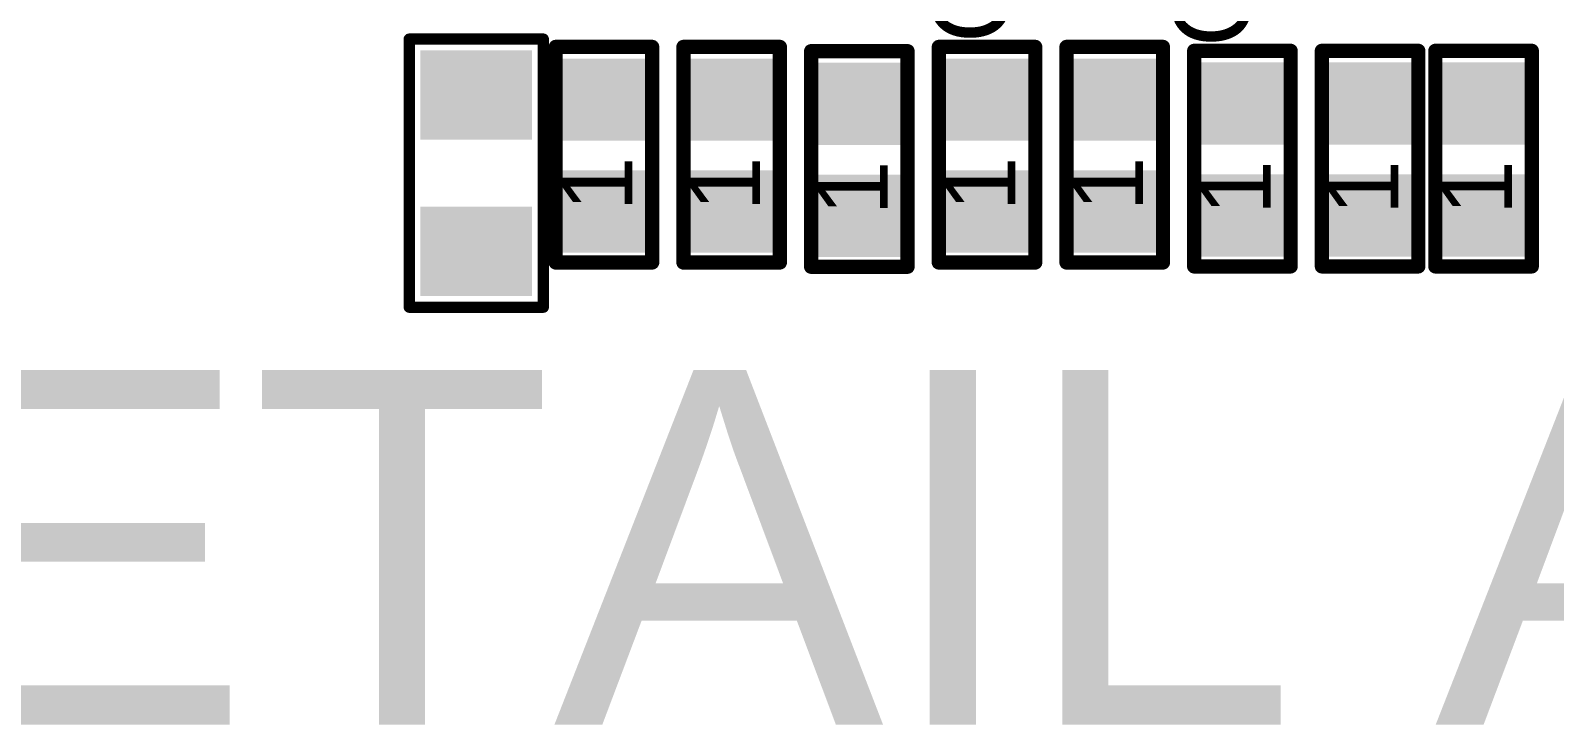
# Model space of a CAD drawing. Header units: inches. Extents: x -1.3 to 11.9, y -6.8 to 4.2.
# Drawn here: x 4.058 to 4.595, y -0.223 to 0.022 of the extents above; entities that cross this region are included whole.
import ezdxf

# ---------------------------------------------------------------- set-up
doc = ezdxf.new("R2010")
doc.units = ezdxf.units.IN
doc.header["$MEASUREMENT"] = 0
for name, color, linetype in [('ASSY_DWG_INFO', 56, 'Continuous'), ('FAB', 56, 'Continuous'), ('FAB_DWG_INFO', 1, 'Continuous'), ('TOP', 1, 'Continuous'), ('Top Overlay', 2, 'Continuous'), ('Top Paste', 8, 'Continuous'), ('Top Solder', 216, 'Continuous')]:
    doc.layers.add(name, color=color, linetype=linetype)
doc.styles.add('Arial', font='', dxfattribs={"height": 0.2})
doc.styles.get('Arial').set_extended_font_data('Arial')

# ---------------------------------------------------------------- blocks, each defined once
blk = doc.blocks.new('C0603_114')
at = {"layer": 'TOP'}
for points in [[(-0.04134, 0.01772), (-0.01378, 0.01772), (-0.01378, -0.01772), (-0.04134, -0.01772)], [(0.01378, 0.01772), (0.04134, 0.01772), (0.04134, -0.01772), (0.01378, -0.01772)]]:
    blk.add_hatch(color=1, dxfattribs=at).paths.add_polyline_path(points)
at = {"layer": 'Top Paste'}
for points in [[(-0.04134, 0.01772), (-0.01378, 0.01772), (-0.01378, -0.01772), (-0.04134, -0.01772)], [(0.01378, 0.01772), (0.04134, 0.01772), (0.04134, -0.01772), (0.01378, -0.01772)]]:
    blk.add_hatch(color=8, dxfattribs=at).paths.add_polyline_path(points)
at = {"layer": 'Top Solder'}
for points in [[(-0.04331, 0.01969), (-0.01181, 0.01969), (-0.01181, -0.01969), (-0.04331, -0.01969)], [(0.01181, 0.01969), (0.04331, 0.01969), (0.04331, -0.01969), (0.01181, -0.01969)]]:
    blk.add_hatch(color=216, dxfattribs=at).paths.add_polyline_path(points)
at = {"layer": 'Top Overlay'}
for points in [[(-0.04724, 0.02362, 0.004, 0.004, 0), (-0.04724, -0.02362, 0.004, 0.004, 0)], [(-0.04724, 0.02362, 0.004, 0.004, 0), (0.04724, 0.02362, 0.004, 0.004, 0)], [(0.04724, 0.02362, 0.004, 0.004, 0), (0.04724, -0.02362, 0.004, 0.004, 0)], [(-0.04724, -0.02362, 0.004, 0.004, 0), (0.04724, -0.02362, 0.004, 0.004, 0)]]:
    blk.add_lwpolyline(points, format="xyseb", dxfattribs=at)
for points in [[(-0.04824, 0.02362, 0.002, 0.002, 1), (-0.04624, 0.02362, 0.002, 0.002, 1)], [(-0.04824, 0.02362, 0.002, 0.002, 1), (-0.04624, 0.02362, 0.002, 0.002, 1)], [(0.04624, 0.02362, 0.002, 0.002, 1), (0.04824, 0.02362, 0.002, 0.002, 1)], [(0.04624, 0.02362, 0.002, 0.002, 1), (0.04824, 0.02362, 0.002, 0.002, 1)], [(-0.04824, -0.02362, 0.002, 0.002, 1), (-0.04624, -0.02362, 0.002, 0.002, 1)], [(-0.04824, -0.02362, 0.002, 0.002, 1), (-0.04624, -0.02362, 0.002, 0.002, 1)], [(0.04624, -0.02362, 0.002, 0.002, 1), (0.04824, -0.02362, 0.002, 0.002, 1)], [(0.04624, -0.02362, 0.002, 0.002, 1), (0.04824, -0.02362, 0.002, 0.002, 1)]]:
    blk.add_lwpolyline(points, format="xyseb", close=True, dxfattribs=at)
blk = doc.blocks.new('C0402_116')
at = {"layer": 'TOP'}
for points in [[(-0.031, -0.0125), (-0.031, 0.0125), (-0.006, 0.0125), (-0.006, -0.0125)], [(0.0084, -0.0125), (0.0084, 0.0125), (0.0334, 0.0125), (0.0334, -0.0125)]]:
    blk.add_hatch(color=1, dxfattribs=at).paths.add_polyline_path(points)
at = {"layer": 'Top Paste'}
for points in [[(-0.031, -0.0125), (-0.031, 0.0125), (-0.006, 0.0125), (-0.006, -0.0125)], [(0.0084, -0.0125), (0.0084, 0.0125), (0.0334, 0.0125), (0.0334, -0.0125)]]:
    blk.add_hatch(color=8, dxfattribs=at).paths.add_polyline_path(points)
at = {"layer": 'Top Solder'}
for points in [[(-0.033, -0.0145), (-0.033, 0.0145), (-0.004, 0.0145), (-0.004, -0.0145)], [(0.0064, -0.0145), (0.0064, 0.0145), (0.0354, 0.0145), (0.0354, -0.0145)]]:
    blk.add_hatch(color=216, dxfattribs=at).paths.add_polyline_path(points)
at = {"layer": 'ASSY_DWG_INFO'}
for points in [[(-0.0365, 0.017, 0.005, 0.005, 0), (-0.0365, -0.017, 0.005, 0.005, 0)], [(-0.0365, 0.017, 0.005, 0.005, 0), (0.0395, 0.017, 0.005, 0.005, 0)], [(0.0395, 0.017, 0.005, 0.005, 0), (0.0395, -0.017, 0.005, 0.005, 0)], [(-0.0365, -0.017, 0.005, 0.005, 0), (0.0395, -0.017, 0.005, 0.005, 0)]]:
    blk.add_lwpolyline(points, format="xyseb", dxfattribs=at)
for points in [[(-0.03775, 0.017, 0.0025, 0.0025, 1), (-0.03525, 0.017, 0.0025, 0.0025, 1)], [(-0.03775, 0.017, 0.0025, 0.0025, 1), (-0.03525, 0.017, 0.0025, 0.0025, 1)], [(0.03825, 0.017, 0.0025, 0.0025, 1), (0.04075, 0.017, 0.0025, 0.0025, 1)], [(0.03825, 0.017, 0.0025, 0.0025, 1), (0.04075, 0.017, 0.0025, 0.0025, 1)], [(-0.03775, -0.017, 0.0025, 0.0025, 1), (-0.03525, -0.017, 0.0025, 0.0025, 1)], [(-0.03775, -0.017, 0.0025, 0.0025, 1), (-0.03525, -0.017, 0.0025, 0.0025, 1)], [(0.03825, -0.017, 0.0025, 0.0025, 1), (0.04075, -0.017, 0.0025, 0.0025, 1)], [(0.03825, -0.017, 0.0025, 0.0025, 1), (0.04075, -0.017, 0.0025, 0.0025, 1)]]:
    blk.add_lwpolyline(points, format="xyseb", close=True, dxfattribs=at)
at = {"layer": 'Top Overlay'}
for points in [[(-0.0365, 0.017, 0.005, 0.005, 0), (0.0365, 0.017, 0.005, 0.005, 0)], [(-0.0365, 0.017, 0.005, 0.005, 0), (-0.0365, -0.017, 0.005, 0.005, 0)], [(0.0365, 0.017, 0.005, 0.005, 0), (0.0395, 0.017, 0.005, 0.005, 0)], [(0.0395, 0.017, 0.005, 0.005, 0), (0.0395, -0.017, 0.005, 0.005, 0)], [(-0.0365, -0.017, 0.005, 0.005, 0), (0.0395, -0.017, 0.005, 0.005, 0)]]:
    blk.add_lwpolyline(points, format="xyseb", dxfattribs=at)
for points in [[(-0.03775, 0.017, 0.0025, 0.0025, 1), (-0.03525, 0.017, 0.0025, 0.0025, 1)], [(-0.03775, 0.017, 0.0025, 0.0025, 1), (-0.03525, 0.017, 0.0025, 0.0025, 1)], [(0.03525, 0.017, 0.0025, 0.0025, 1), (0.03775, 0.017, 0.0025, 0.0025, 1)], [(0.03525, 0.017, 0.0025, 0.0025, 1), (0.03775, 0.017, 0.0025, 0.0025, 1)], [(0.03825, 0.017, 0.0025, 0.0025, 1), (0.04075, 0.017, 0.0025, 0.0025, 1)], [(0.03825, 0.017, 0.0025, 0.0025, 1), (0.04075, 0.017, 0.0025, 0.0025, 1)], [(-0.03775, -0.017, 0.0025, 0.0025, 1), (-0.03525, -0.017, 0.0025, 0.0025, 1)], [(-0.03775, -0.017, 0.0025, 0.0025, 1), (-0.03525, -0.017, 0.0025, 0.0025, 1)], [(0.03825, -0.017, 0.0025, 0.0025, 1), (0.04075, -0.017, 0.0025, 0.0025, 1)], [(0.03825, -0.017, 0.0025, 0.0025, 1), (0.04075, -0.017, 0.0025, 0.0025, 1)]]:
    blk.add_lwpolyline(points, format="xyseb", close=True, dxfattribs=at)
at = {"layer": 'FAB', "style": 'Arial'}
blk.add_text('1', height=0.025, dxfattribs=at).set_placement((-0.0185, -0.01))
blk = doc.blocks.new('C0402_118')
at = {"layer": 'TOP'}
for points in [[(-0.031, -0.0125), (-0.031, 0.0125), (-0.006, 0.0125), (-0.006, -0.0125)], [(0.0084, -0.0125), (0.0084, 0.0125), (0.0334, 0.0125), (0.0334, -0.0125)]]:
    blk.add_hatch(color=1, dxfattribs=at).paths.add_polyline_path(points)
at = {"layer": 'Top Paste'}
for points in [[(-0.031, -0.0125), (-0.031, 0.0125), (-0.006, 0.0125), (-0.006, -0.0125)], [(0.0084, -0.0125), (0.0084, 0.0125), (0.0334, 0.0125), (0.0334, -0.0125)]]:
    blk.add_hatch(color=8, dxfattribs=at).paths.add_polyline_path(points)
at = {"layer": 'Top Solder'}
for points in [[(-0.033, -0.0145), (-0.033, 0.0145), (-0.004, 0.0145), (-0.004, -0.0145)], [(0.0064, -0.0145), (0.0064, 0.0145), (0.0354, 0.0145), (0.0354, -0.0145)]]:
    blk.add_hatch(color=216, dxfattribs=at).paths.add_polyline_path(points)
at = {"layer": 'ASSY_DWG_INFO'}
for points in [[(-0.0365, 0.017, 0.005, 0.005, 0), (-0.0365, -0.017, 0.005, 0.005, 0)], [(-0.0365, 0.017, 0.005, 0.005, 0), (0.0395, 0.017, 0.005, 0.005, 0)], [(0.0395, 0.017, 0.005, 0.005, 0), (0.0395, -0.017, 0.005, 0.005, 0)], [(-0.0365, -0.017, 0.005, 0.005, 0), (0.0395, -0.017, 0.005, 0.005, 0)]]:
    blk.add_lwpolyline(points, format="xyseb", dxfattribs=at)
for points in [[(-0.03775, 0.017, 0.0025, 0.0025, 1), (-0.03525, 0.017, 0.0025, 0.0025, 1)], [(-0.03775, 0.017, 0.0025, 0.0025, 1), (-0.03525, 0.017, 0.0025, 0.0025, 1)], [(0.03825, 0.017, 0.0025, 0.0025, 1), (0.04075, 0.017, 0.0025, 0.0025, 1)], [(0.03825, 0.017, 0.0025, 0.0025, 1), (0.04075, 0.017, 0.0025, 0.0025, 1)], [(-0.03775, -0.017, 0.0025, 0.0025, 1), (-0.03525, -0.017, 0.0025, 0.0025, 1)], [(-0.03775, -0.017, 0.0025, 0.0025, 1), (-0.03525, -0.017, 0.0025, 0.0025, 1)], [(0.03825, -0.017, 0.0025, 0.0025, 1), (0.04075, -0.017, 0.0025, 0.0025, 1)], [(0.03825, -0.017, 0.0025, 0.0025, 1), (0.04075, -0.017, 0.0025, 0.0025, 1)]]:
    blk.add_lwpolyline(points, format="xyseb", close=True, dxfattribs=at)
at = {"layer": 'Top Overlay'}
for points in [[(-0.0365, 0.017, 0.005, 0.005, 0), (0.0365, 0.017, 0.005, 0.005, 0)], [(-0.0365, 0.017, 0.005, 0.005, 0), (-0.0365, -0.017, 0.005, 0.005, 0)], [(0.0365, 0.017, 0.005, 0.005, 0), (0.0395, 0.017, 0.005, 0.005, 0)], [(0.0395, 0.017, 0.005, 0.005, 0), (0.0395, -0.017, 0.005, 0.005, 0)], [(-0.0365, -0.017, 0.005, 0.005, 0), (0.0395, -0.017, 0.005, 0.005, 0)]]:
    blk.add_lwpolyline(points, format="xyseb", dxfattribs=at)
for points in [[(-0.03775, 0.017, 0.0025, 0.0025, 1), (-0.03525, 0.017, 0.0025, 0.0025, 1)], [(-0.03775, 0.017, 0.0025, 0.0025, 1), (-0.03525, 0.017, 0.0025, 0.0025, 1)], [(0.03525, 0.017, 0.0025, 0.0025, 1), (0.03775, 0.017, 0.0025, 0.0025, 1)], [(0.03525, 0.017, 0.0025, 0.0025, 1), (0.03775, 0.017, 0.0025, 0.0025, 1)], [(0.03825, 0.017, 0.0025, 0.0025, 1), (0.04075, 0.017, 0.0025, 0.0025, 1)], [(0.03825, 0.017, 0.0025, 0.0025, 1), (0.04075, 0.017, 0.0025, 0.0025, 1)], [(-0.03775, -0.017, 0.0025, 0.0025, 1), (-0.03525, -0.017, 0.0025, 0.0025, 1)], [(-0.03775, -0.017, 0.0025, 0.0025, 1), (-0.03525, -0.017, 0.0025, 0.0025, 1)], [(0.03825, -0.017, 0.0025, 0.0025, 1), (0.04075, -0.017, 0.0025, 0.0025, 1)], [(0.03825, -0.017, 0.0025, 0.0025, 1), (0.04075, -0.017, 0.0025, 0.0025, 1)]]:
    blk.add_lwpolyline(points, format="xyseb", close=True, dxfattribs=at)
at = {"layer": 'FAB', "style": 'Arial'}
blk.add_text('1', height=0.025, dxfattribs=at).set_placement((-0.0185, -0.01))
blk = doc.blocks.new('C0402_120')
at = {"layer": 'TOP'}
for points in [[(-0.031, -0.0125), (-0.031, 0.0125), (-0.006, 0.0125), (-0.006, -0.0125)], [(0.0084, -0.0125), (0.0084, 0.0125), (0.0334, 0.0125), (0.0334, -0.0125)]]:
    blk.add_hatch(color=1, dxfattribs=at).paths.add_polyline_path(points)
at = {"layer": 'Top Paste'}
for points in [[(-0.031, -0.0125), (-0.031, 0.0125), (-0.006, 0.0125), (-0.006, -0.0125)], [(0.0084, -0.0125), (0.0084, 0.0125), (0.0334, 0.0125), (0.0334, -0.0125)]]:
    blk.add_hatch(color=8, dxfattribs=at).paths.add_polyline_path(points)
at = {"layer": 'Top Solder'}
for points in [[(-0.033, -0.0145), (-0.033, 0.0145), (-0.004, 0.0145), (-0.004, -0.0145)], [(0.0064, -0.0145), (0.0064, 0.0145), (0.0354, 0.0145), (0.0354, -0.0145)]]:
    blk.add_hatch(color=216, dxfattribs=at).paths.add_polyline_path(points)
at = {"layer": 'ASSY_DWG_INFO'}
for points in [[(-0.0365, 0.017, 0.005, 0.005, 0), (-0.0365, -0.017, 0.005, 0.005, 0)], [(-0.0365, 0.017, 0.005, 0.005, 0), (0.0395, 0.017, 0.005, 0.005, 0)], [(0.0395, 0.017, 0.005, 0.005, 0), (0.0395, -0.017, 0.005, 0.005, 0)], [(-0.0365, -0.017, 0.005, 0.005, 0), (0.0395, -0.017, 0.005, 0.005, 0)]]:
    blk.add_lwpolyline(points, format="xyseb", dxfattribs=at)
for points in [[(-0.03775, 0.017, 0.0025, 0.0025, 1), (-0.03525, 0.017, 0.0025, 0.0025, 1)], [(-0.03775, 0.017, 0.0025, 0.0025, 1), (-0.03525, 0.017, 0.0025, 0.0025, 1)], [(0.03825, 0.017, 0.0025, 0.0025, 1), (0.04075, 0.017, 0.0025, 0.0025, 1)], [(0.03825, 0.017, 0.0025, 0.0025, 1), (0.04075, 0.017, 0.0025, 0.0025, 1)], [(-0.03775, -0.017, 0.0025, 0.0025, 1), (-0.03525, -0.017, 0.0025, 0.0025, 1)], [(-0.03775, -0.017, 0.0025, 0.0025, 1), (-0.03525, -0.017, 0.0025, 0.0025, 1)], [(0.03825, -0.017, 0.0025, 0.0025, 1), (0.04075, -0.017, 0.0025, 0.0025, 1)], [(0.03825, -0.017, 0.0025, 0.0025, 1), (0.04075, -0.017, 0.0025, 0.0025, 1)]]:
    blk.add_lwpolyline(points, format="xyseb", close=True, dxfattribs=at)
at = {"layer": 'Top Overlay'}
for points in [[(-0.0365, 0.017, 0.005, 0.005, 0), (0.0365, 0.017, 0.005, 0.005, 0)], [(-0.0365, 0.017, 0.005, 0.005, 0), (-0.0365, -0.017, 0.005, 0.005, 0)], [(0.0365, 0.017, 0.005, 0.005, 0), (0.0395, 0.017, 0.005, 0.005, 0)], [(0.0395, 0.017, 0.005, 0.005, 0), (0.0395, -0.017, 0.005, 0.005, 0)], [(-0.0365, -0.017, 0.005, 0.005, 0), (0.0395, -0.017, 0.005, 0.005, 0)]]:
    blk.add_lwpolyline(points, format="xyseb", dxfattribs=at)
for points in [[(-0.03775, 0.017, 0.0025, 0.0025, 1), (-0.03525, 0.017, 0.0025, 0.0025, 1)], [(-0.03775, 0.017, 0.0025, 0.0025, 1), (-0.03525, 0.017, 0.0025, 0.0025, 1)], [(0.03525, 0.017, 0.0025, 0.0025, 1), (0.03775, 0.017, 0.0025, 0.0025, 1)], [(0.03525, 0.017, 0.0025, 0.0025, 1), (0.03775, 0.017, 0.0025, 0.0025, 1)], [(0.03825, 0.017, 0.0025, 0.0025, 1), (0.04075, 0.017, 0.0025, 0.0025, 1)], [(0.03825, 0.017, 0.0025, 0.0025, 1), (0.04075, 0.017, 0.0025, 0.0025, 1)], [(-0.03775, -0.017, 0.0025, 0.0025, 1), (-0.03525, -0.017, 0.0025, 0.0025, 1)], [(-0.03775, -0.017, 0.0025, 0.0025, 1), (-0.03525, -0.017, 0.0025, 0.0025, 1)], [(0.03825, -0.017, 0.0025, 0.0025, 1), (0.04075, -0.017, 0.0025, 0.0025, 1)], [(0.03825, -0.017, 0.0025, 0.0025, 1), (0.04075, -0.017, 0.0025, 0.0025, 1)]]:
    blk.add_lwpolyline(points, format="xyseb", close=True, dxfattribs=at)
at = {"layer": 'FAB', "style": 'Arial'}
blk.add_text('1', height=0.025, dxfattribs=at).set_placement((-0.0185, -0.01))
blk = doc.blocks.new('C0402_122')
at = {"layer": 'TOP'}
for points in [[(-0.031, -0.0125), (-0.031, 0.0125), (-0.006, 0.0125), (-0.006, -0.0125)], [(0.0084, -0.0125), (0.0084, 0.0125), (0.0334, 0.0125), (0.0334, -0.0125)]]:
    blk.add_hatch(color=1, dxfattribs=at).paths.add_polyline_path(points)
at = {"layer": 'Top Paste'}
for points in [[(-0.031, -0.0125), (-0.031, 0.0125), (-0.006, 0.0125), (-0.006, -0.0125)], [(0.0084, -0.0125), (0.0084, 0.0125), (0.0334, 0.0125), (0.0334, -0.0125)]]:
    blk.add_hatch(color=8, dxfattribs=at).paths.add_polyline_path(points)
at = {"layer": 'Top Solder'}
for points in [[(-0.033, -0.0145), (-0.033, 0.0145), (-0.004, 0.0145), (-0.004, -0.0145)], [(0.0064, -0.0145), (0.0064, 0.0145), (0.0354, 0.0145), (0.0354, -0.0145)]]:
    blk.add_hatch(color=216, dxfattribs=at).paths.add_polyline_path(points)
at = {"layer": 'ASSY_DWG_INFO'}
for points in [[(-0.0365, 0.017, 0.005, 0.005, 0), (-0.0365, -0.017, 0.005, 0.005, 0)], [(-0.0365, 0.017, 0.005, 0.005, 0), (0.0395, 0.017, 0.005, 0.005, 0)], [(0.0395, 0.017, 0.005, 0.005, 0), (0.0395, -0.017, 0.005, 0.005, 0)], [(-0.0365, -0.017, 0.005, 0.005, 0), (0.0395, -0.017, 0.005, 0.005, 0)]]:
    blk.add_lwpolyline(points, format="xyseb", dxfattribs=at)
for points in [[(-0.03775, 0.017, 0.0025, 0.0025, 1), (-0.03525, 0.017, 0.0025, 0.0025, 1)], [(-0.03775, 0.017, 0.0025, 0.0025, 1), (-0.03525, 0.017, 0.0025, 0.0025, 1)], [(0.03825, 0.017, 0.0025, 0.0025, 1), (0.04075, 0.017, 0.0025, 0.0025, 1)], [(0.03825, 0.017, 0.0025, 0.0025, 1), (0.04075, 0.017, 0.0025, 0.0025, 1)], [(-0.03775, -0.017, 0.0025, 0.0025, 1), (-0.03525, -0.017, 0.0025, 0.0025, 1)], [(-0.03775, -0.017, 0.0025, 0.0025, 1), (-0.03525, -0.017, 0.0025, 0.0025, 1)], [(0.03825, -0.017, 0.0025, 0.0025, 1), (0.04075, -0.017, 0.0025, 0.0025, 1)], [(0.03825, -0.017, 0.0025, 0.0025, 1), (0.04075, -0.017, 0.0025, 0.0025, 1)]]:
    blk.add_lwpolyline(points, format="xyseb", close=True, dxfattribs=at)
at = {"layer": 'Top Overlay'}
for points in [[(-0.0365, 0.017, 0.005, 0.005, 0), (0.0365, 0.017, 0.005, 0.005, 0)], [(-0.0365, 0.017, 0.005, 0.005, 0), (-0.0365, -0.017, 0.005, 0.005, 0)], [(0.0365, 0.017, 0.005, 0.005, 0), (0.0395, 0.017, 0.005, 0.005, 0)], [(0.0395, 0.017, 0.005, 0.005, 0), (0.0395, -0.017, 0.005, 0.005, 0)], [(-0.0365, -0.017, 0.005, 0.005, 0), (0.0395, -0.017, 0.005, 0.005, 0)]]:
    blk.add_lwpolyline(points, format="xyseb", dxfattribs=at)
for points in [[(-0.03775, 0.017, 0.0025, 0.0025, 1), (-0.03525, 0.017, 0.0025, 0.0025, 1)], [(-0.03775, 0.017, 0.0025, 0.0025, 1), (-0.03525, 0.017, 0.0025, 0.0025, 1)], [(0.03525, 0.017, 0.0025, 0.0025, 1), (0.03775, 0.017, 0.0025, 0.0025, 1)], [(0.03525, 0.017, 0.0025, 0.0025, 1), (0.03775, 0.017, 0.0025, 0.0025, 1)], [(0.03825, 0.017, 0.0025, 0.0025, 1), (0.04075, 0.017, 0.0025, 0.0025, 1)], [(0.03825, 0.017, 0.0025, 0.0025, 1), (0.04075, 0.017, 0.0025, 0.0025, 1)], [(-0.03775, -0.017, 0.0025, 0.0025, 1), (-0.03525, -0.017, 0.0025, 0.0025, 1)], [(-0.03775, -0.017, 0.0025, 0.0025, 1), (-0.03525, -0.017, 0.0025, 0.0025, 1)], [(0.03825, -0.017, 0.0025, 0.0025, 1), (0.04075, -0.017, 0.0025, 0.0025, 1)], [(0.03825, -0.017, 0.0025, 0.0025, 1), (0.04075, -0.017, 0.0025, 0.0025, 1)]]:
    blk.add_lwpolyline(points, format="xyseb", close=True, dxfattribs=at)
at = {"layer": 'FAB', "style": 'Arial'}
blk.add_text('1', height=0.025, dxfattribs=at).set_placement((-0.0185, -0.01))
blk = doc.blocks.new('C0402_136')
at = {"layer": 'TOP'}
for points in [[(-0.031, -0.0125), (-0.031, 0.0125), (-0.006, 0.0125), (-0.006, -0.0125)], [(0.0084, -0.0125), (0.0084, 0.0125), (0.0334, 0.0125), (0.0334, -0.0125)]]:
    blk.add_hatch(color=1, dxfattribs=at).paths.add_polyline_path(points)
at = {"layer": 'Top Paste'}
for points in [[(-0.031, -0.0125), (-0.031, 0.0125), (-0.006, 0.0125), (-0.006, -0.0125)], [(0.0084, -0.0125), (0.0084, 0.0125), (0.0334, 0.0125), (0.0334, -0.0125)]]:
    blk.add_hatch(color=8, dxfattribs=at).paths.add_polyline_path(points)
at = {"layer": 'Top Solder'}
for points in [[(-0.033, -0.0145), (-0.033, 0.0145), (-0.004, 0.0145), (-0.004, -0.0145)], [(0.0064, -0.0145), (0.0064, 0.0145), (0.0354, 0.0145), (0.0354, -0.0145)]]:
    blk.add_hatch(color=216, dxfattribs=at).paths.add_polyline_path(points)
at = {"layer": 'ASSY_DWG_INFO'}
for points in [[(-0.0365, 0.017, 0.005, 0.005, 0), (-0.0365, -0.017, 0.005, 0.005, 0)], [(-0.0365, 0.017, 0.005, 0.005, 0), (0.0395, 0.017, 0.005, 0.005, 0)], [(0.0395, 0.017, 0.005, 0.005, 0), (0.0395, -0.017, 0.005, 0.005, 0)], [(-0.0365, -0.017, 0.005, 0.005, 0), (0.0395, -0.017, 0.005, 0.005, 0)]]:
    blk.add_lwpolyline(points, format="xyseb", dxfattribs=at)
for points in [[(-0.03775, 0.017, 0.0025, 0.0025, 1), (-0.03525, 0.017, 0.0025, 0.0025, 1)], [(-0.03775, 0.017, 0.0025, 0.0025, 1), (-0.03525, 0.017, 0.0025, 0.0025, 1)], [(0.03825, 0.017, 0.0025, 0.0025, 1), (0.04075, 0.017, 0.0025, 0.0025, 1)], [(0.03825, 0.017, 0.0025, 0.0025, 1), (0.04075, 0.017, 0.0025, 0.0025, 1)], [(-0.03775, -0.017, 0.0025, 0.0025, 1), (-0.03525, -0.017, 0.0025, 0.0025, 1)], [(-0.03775, -0.017, 0.0025, 0.0025, 1), (-0.03525, -0.017, 0.0025, 0.0025, 1)], [(0.03825, -0.017, 0.0025, 0.0025, 1), (0.04075, -0.017, 0.0025, 0.0025, 1)], [(0.03825, -0.017, 0.0025, 0.0025, 1), (0.04075, -0.017, 0.0025, 0.0025, 1)]]:
    blk.add_lwpolyline(points, format="xyseb", close=True, dxfattribs=at)
at = {"layer": 'Top Overlay'}
for points in [[(-0.0365, 0.017, 0.005, 0.005, 0), (0.0365, 0.017, 0.005, 0.005, 0)], [(-0.0365, 0.017, 0.005, 0.005, 0), (-0.0365, -0.017, 0.005, 0.005, 0)], [(0.0365, 0.017, 0.005, 0.005, 0), (0.0395, 0.017, 0.005, 0.005, 0)], [(0.0395, 0.017, 0.005, 0.005, 0), (0.0395, -0.017, 0.005, 0.005, 0)], [(-0.0365, -0.017, 0.005, 0.005, 0), (0.0395, -0.017, 0.005, 0.005, 0)]]:
    blk.add_lwpolyline(points, format="xyseb", dxfattribs=at)
for points in [[(-0.03775, 0.017, 0.0025, 0.0025, 1), (-0.03525, 0.017, 0.0025, 0.0025, 1)], [(-0.03775, 0.017, 0.0025, 0.0025, 1), (-0.03525, 0.017, 0.0025, 0.0025, 1)], [(0.03525, 0.017, 0.0025, 0.0025, 1), (0.03775, 0.017, 0.0025, 0.0025, 1)], [(0.03525, 0.017, 0.0025, 0.0025, 1), (0.03775, 0.017, 0.0025, 0.0025, 1)], [(0.03825, 0.017, 0.0025, 0.0025, 1), (0.04075, 0.017, 0.0025, 0.0025, 1)], [(0.03825, 0.017, 0.0025, 0.0025, 1), (0.04075, 0.017, 0.0025, 0.0025, 1)], [(-0.03775, -0.017, 0.0025, 0.0025, 1), (-0.03525, -0.017, 0.0025, 0.0025, 1)], [(-0.03775, -0.017, 0.0025, 0.0025, 1), (-0.03525, -0.017, 0.0025, 0.0025, 1)], [(0.03825, -0.017, 0.0025, 0.0025, 1), (0.04075, -0.017, 0.0025, 0.0025, 1)], [(0.03825, -0.017, 0.0025, 0.0025, 1), (0.04075, -0.017, 0.0025, 0.0025, 1)]]:
    blk.add_lwpolyline(points, format="xyseb", close=True, dxfattribs=at)
at = {"layer": 'FAB', "style": 'Arial'}
blk.add_text('1', height=0.025, dxfattribs=at).set_placement((-0.0185, -0.01))
blk = doc.blocks.new('C0402_138')
at = {"layer": 'TOP'}
for points in [[(-0.031, -0.0125), (-0.031, 0.0125), (-0.006, 0.0125), (-0.006, -0.0125)], [(0.0084, -0.0125), (0.0084, 0.0125), (0.0334, 0.0125), (0.0334, -0.0125)]]:
    blk.add_hatch(color=1, dxfattribs=at).paths.add_polyline_path(points)
at = {"layer": 'Top Paste'}
for points in [[(-0.031, -0.0125), (-0.031, 0.0125), (-0.006, 0.0125), (-0.006, -0.0125)], [(0.0084, -0.0125), (0.0084, 0.0125), (0.0334, 0.0125), (0.0334, -0.0125)]]:
    blk.add_hatch(color=8, dxfattribs=at).paths.add_polyline_path(points)
at = {"layer": 'Top Solder'}
for points in [[(-0.033, -0.0145), (-0.033, 0.0145), (-0.004, 0.0145), (-0.004, -0.0145)], [(0.0064, -0.0145), (0.0064, 0.0145), (0.0354, 0.0145), (0.0354, -0.0145)]]:
    blk.add_hatch(color=216, dxfattribs=at).paths.add_polyline_path(points)
at = {"layer": 'ASSY_DWG_INFO'}
for points in [[(-0.0365, 0.017, 0.005, 0.005, 0), (-0.0365, -0.017, 0.005, 0.005, 0)], [(-0.0365, 0.017, 0.005, 0.005, 0), (0.0395, 0.017, 0.005, 0.005, 0)], [(0.0395, 0.017, 0.005, 0.005, 0), (0.0395, -0.017, 0.005, 0.005, 0)], [(-0.0365, -0.017, 0.005, 0.005, 0), (0.0395, -0.017, 0.005, 0.005, 0)]]:
    blk.add_lwpolyline(points, format="xyseb", dxfattribs=at)
for points in [[(-0.03775, 0.017, 0.0025, 0.0025, 1), (-0.03525, 0.017, 0.0025, 0.0025, 1)], [(-0.03775, 0.017, 0.0025, 0.0025, 1), (-0.03525, 0.017, 0.0025, 0.0025, 1)], [(0.03825, 0.017, 0.0025, 0.0025, 1), (0.04075, 0.017, 0.0025, 0.0025, 1)], [(0.03825, 0.017, 0.0025, 0.0025, 1), (0.04075, 0.017, 0.0025, 0.0025, 1)], [(-0.03775, -0.017, 0.0025, 0.0025, 1), (-0.03525, -0.017, 0.0025, 0.0025, 1)], [(-0.03775, -0.017, 0.0025, 0.0025, 1), (-0.03525, -0.017, 0.0025, 0.0025, 1)], [(0.03825, -0.017, 0.0025, 0.0025, 1), (0.04075, -0.017, 0.0025, 0.0025, 1)], [(0.03825, -0.017, 0.0025, 0.0025, 1), (0.04075, -0.017, 0.0025, 0.0025, 1)]]:
    blk.add_lwpolyline(points, format="xyseb", close=True, dxfattribs=at)
at = {"layer": 'Top Overlay'}
for points in [[(-0.0365, 0.017, 0.005, 0.005, 0), (0.0365, 0.017, 0.005, 0.005, 0)], [(-0.0365, 0.017, 0.005, 0.005, 0), (-0.0365, -0.017, 0.005, 0.005, 0)], [(0.0365, 0.017, 0.005, 0.005, 0), (0.0395, 0.017, 0.005, 0.005, 0)], [(0.0395, 0.017, 0.005, 0.005, 0), (0.0395, -0.017, 0.005, 0.005, 0)], [(-0.0365, -0.017, 0.005, 0.005, 0), (0.0395, -0.017, 0.005, 0.005, 0)]]:
    blk.add_lwpolyline(points, format="xyseb", dxfattribs=at)
for points in [[(-0.03775, 0.017, 0.0025, 0.0025, 1), (-0.03525, 0.017, 0.0025, 0.0025, 1)], [(-0.03775, 0.017, 0.0025, 0.0025, 1), (-0.03525, 0.017, 0.0025, 0.0025, 1)], [(0.03525, 0.017, 0.0025, 0.0025, 1), (0.03775, 0.017, 0.0025, 0.0025, 1)], [(0.03525, 0.017, 0.0025, 0.0025, 1), (0.03775, 0.017, 0.0025, 0.0025, 1)], [(0.03825, 0.017, 0.0025, 0.0025, 1), (0.04075, 0.017, 0.0025, 0.0025, 1)], [(0.03825, 0.017, 0.0025, 0.0025, 1), (0.04075, 0.017, 0.0025, 0.0025, 1)], [(-0.03775, -0.017, 0.0025, 0.0025, 1), (-0.03525, -0.017, 0.0025, 0.0025, 1)], [(-0.03775, -0.017, 0.0025, 0.0025, 1), (-0.03525, -0.017, 0.0025, 0.0025, 1)], [(0.03825, -0.017, 0.0025, 0.0025, 1), (0.04075, -0.017, 0.0025, 0.0025, 1)], [(0.03825, -0.017, 0.0025, 0.0025, 1), (0.04075, -0.017, 0.0025, 0.0025, 1)]]:
    blk.add_lwpolyline(points, format="xyseb", close=True, dxfattribs=at)
at = {"layer": 'FAB', "style": 'Arial'}
blk.add_text('1', height=0.025, dxfattribs=at).set_placement((-0.0185, -0.01))
blk = doc.blocks.new('C0402_140')
at = {"layer": 'TOP'}
for points in [[(-0.031, -0.0125), (-0.031, 0.0125), (-0.006, 0.0125), (-0.006, -0.0125)], [(0.0084, -0.0125), (0.0084, 0.0125), (0.0334, 0.0125), (0.0334, -0.0125)]]:
    blk.add_hatch(color=1, dxfattribs=at).paths.add_polyline_path(points)
at = {"layer": 'Top Paste'}
for points in [[(-0.031, -0.0125), (-0.031, 0.0125), (-0.006, 0.0125), (-0.006, -0.0125)], [(0.0084, -0.0125), (0.0084, 0.0125), (0.0334, 0.0125), (0.0334, -0.0125)]]:
    blk.add_hatch(color=8, dxfattribs=at).paths.add_polyline_path(points)
at = {"layer": 'Top Solder'}
for points in [[(-0.033, -0.0145), (-0.033, 0.0145), (-0.004, 0.0145), (-0.004, -0.0145)], [(0.0064, -0.0145), (0.0064, 0.0145), (0.0354, 0.0145), (0.0354, -0.0145)]]:
    blk.add_hatch(color=216, dxfattribs=at).paths.add_polyline_path(points)
at = {"layer": 'ASSY_DWG_INFO'}
for points in [[(-0.0365, 0.017, 0.005, 0.005, 0), (-0.0365, -0.017, 0.005, 0.005, 0)], [(-0.0365, 0.017, 0.005, 0.005, 0), (0.0395, 0.017, 0.005, 0.005, 0)], [(0.0395, 0.017, 0.005, 0.005, 0), (0.0395, -0.017, 0.005, 0.005, 0)], [(-0.0365, -0.017, 0.005, 0.005, 0), (0.0395, -0.017, 0.005, 0.005, 0)]]:
    blk.add_lwpolyline(points, format="xyseb", dxfattribs=at)
for points in [[(-0.03775, 0.017, 0.0025, 0.0025, 1), (-0.03525, 0.017, 0.0025, 0.0025, 1)], [(-0.03775, 0.017, 0.0025, 0.0025, 1), (-0.03525, 0.017, 0.0025, 0.0025, 1)], [(0.03825, 0.017, 0.0025, 0.0025, 1), (0.04075, 0.017, 0.0025, 0.0025, 1)], [(0.03825, 0.017, 0.0025, 0.0025, 1), (0.04075, 0.017, 0.0025, 0.0025, 1)], [(-0.03775, -0.017, 0.0025, 0.0025, 1), (-0.03525, -0.017, 0.0025, 0.0025, 1)], [(-0.03775, -0.017, 0.0025, 0.0025, 1), (-0.03525, -0.017, 0.0025, 0.0025, 1)], [(0.03825, -0.017, 0.0025, 0.0025, 1), (0.04075, -0.017, 0.0025, 0.0025, 1)], [(0.03825, -0.017, 0.0025, 0.0025, 1), (0.04075, -0.017, 0.0025, 0.0025, 1)]]:
    blk.add_lwpolyline(points, format="xyseb", close=True, dxfattribs=at)
at = {"layer": 'Top Overlay'}
for points in [[(-0.0365, 0.017, 0.005, 0.005, 0), (0.0365, 0.017, 0.005, 0.005, 0)], [(-0.0365, 0.017, 0.005, 0.005, 0), (-0.0365, -0.017, 0.005, 0.005, 0)], [(0.0365, 0.017, 0.005, 0.005, 0), (0.0395, 0.017, 0.005, 0.005, 0)], [(0.0395, 0.017, 0.005, 0.005, 0), (0.0395, -0.017, 0.005, 0.005, 0)], [(-0.0365, -0.017, 0.005, 0.005, 0), (0.0395, -0.017, 0.005, 0.005, 0)]]:
    blk.add_lwpolyline(points, format="xyseb", dxfattribs=at)
for points in [[(-0.03775, 0.017, 0.0025, 0.0025, 1), (-0.03525, 0.017, 0.0025, 0.0025, 1)], [(-0.03775, 0.017, 0.0025, 0.0025, 1), (-0.03525, 0.017, 0.0025, 0.0025, 1)], [(0.03525, 0.017, 0.0025, 0.0025, 1), (0.03775, 0.017, 0.0025, 0.0025, 1)], [(0.03525, 0.017, 0.0025, 0.0025, 1), (0.03775, 0.017, 0.0025, 0.0025, 1)], [(0.03825, 0.017, 0.0025, 0.0025, 1), (0.04075, 0.017, 0.0025, 0.0025, 1)], [(0.03825, 0.017, 0.0025, 0.0025, 1), (0.04075, 0.017, 0.0025, 0.0025, 1)], [(-0.03775, -0.017, 0.0025, 0.0025, 1), (-0.03525, -0.017, 0.0025, 0.0025, 1)], [(-0.03775, -0.017, 0.0025, 0.0025, 1), (-0.03525, -0.017, 0.0025, 0.0025, 1)], [(0.03825, -0.017, 0.0025, 0.0025, 1), (0.04075, -0.017, 0.0025, 0.0025, 1)], [(0.03825, -0.017, 0.0025, 0.0025, 1), (0.04075, -0.017, 0.0025, 0.0025, 1)]]:
    blk.add_lwpolyline(points, format="xyseb", close=True, dxfattribs=at)
at = {"layer": 'FAB', "style": 'Arial'}
blk.add_text('1', height=0.025, dxfattribs=at).set_placement((-0.0185, -0.01))
blk = doc.blocks.new('C0402_142')
at = {"layer": 'TOP'}
for points in [[(-0.031, -0.0125), (-0.031, 0.0125), (-0.006, 0.0125), (-0.006, -0.0125)], [(0.0084, -0.0125), (0.0084, 0.0125), (0.0334, 0.0125), (0.0334, -0.0125)]]:
    blk.add_hatch(color=1, dxfattribs=at).paths.add_polyline_path(points)
at = {"layer": 'Top Paste'}
for points in [[(-0.031, -0.0125), (-0.031, 0.0125), (-0.006, 0.0125), (-0.006, -0.0125)], [(0.0084, -0.0125), (0.0084, 0.0125), (0.0334, 0.0125), (0.0334, -0.0125)]]:
    blk.add_hatch(color=8, dxfattribs=at).paths.add_polyline_path(points)
at = {"layer": 'Top Solder'}
for points in [[(-0.033, -0.0145), (-0.033, 0.0145), (-0.004, 0.0145), (-0.004, -0.0145)], [(0.0064, -0.0145), (0.0064, 0.0145), (0.0354, 0.0145), (0.0354, -0.0145)]]:
    blk.add_hatch(color=216, dxfattribs=at).paths.add_polyline_path(points)
at = {"layer": 'ASSY_DWG_INFO'}
for points in [[(-0.0365, 0.017, 0.005, 0.005, 0), (-0.0365, -0.017, 0.005, 0.005, 0)], [(-0.0365, 0.017, 0.005, 0.005, 0), (0.0395, 0.017, 0.005, 0.005, 0)], [(0.0395, 0.017, 0.005, 0.005, 0), (0.0395, -0.017, 0.005, 0.005, 0)], [(-0.0365, -0.017, 0.005, 0.005, 0), (0.0395, -0.017, 0.005, 0.005, 0)]]:
    blk.add_lwpolyline(points, format="xyseb", dxfattribs=at)
for points in [[(-0.03775, 0.017, 0.0025, 0.0025, 1), (-0.03525, 0.017, 0.0025, 0.0025, 1)], [(-0.03775, 0.017, 0.0025, 0.0025, 1), (-0.03525, 0.017, 0.0025, 0.0025, 1)], [(0.03825, 0.017, 0.0025, 0.0025, 1), (0.04075, 0.017, 0.0025, 0.0025, 1)], [(0.03825, 0.017, 0.0025, 0.0025, 1), (0.04075, 0.017, 0.0025, 0.0025, 1)], [(-0.03775, -0.017, 0.0025, 0.0025, 1), (-0.03525, -0.017, 0.0025, 0.0025, 1)], [(-0.03775, -0.017, 0.0025, 0.0025, 1), (-0.03525, -0.017, 0.0025, 0.0025, 1)], [(0.03825, -0.017, 0.0025, 0.0025, 1), (0.04075, -0.017, 0.0025, 0.0025, 1)], [(0.03825, -0.017, 0.0025, 0.0025, 1), (0.04075, -0.017, 0.0025, 0.0025, 1)]]:
    blk.add_lwpolyline(points, format="xyseb", close=True, dxfattribs=at)
at = {"layer": 'Top Overlay'}
for points in [[(-0.0365, 0.017, 0.005, 0.005, 0), (0.0365, 0.017, 0.005, 0.005, 0)], [(-0.0365, 0.017, 0.005, 0.005, 0), (-0.0365, -0.017, 0.005, 0.005, 0)], [(0.0365, 0.017, 0.005, 0.005, 0), (0.0395, 0.017, 0.005, 0.005, 0)], [(0.0395, 0.017, 0.005, 0.005, 0), (0.0395, -0.017, 0.005, 0.005, 0)], [(-0.0365, -0.017, 0.005, 0.005, 0), (0.0395, -0.017, 0.005, 0.005, 0)]]:
    blk.add_lwpolyline(points, format="xyseb", dxfattribs=at)
for points in [[(-0.03775, 0.017, 0.0025, 0.0025, 1), (-0.03525, 0.017, 0.0025, 0.0025, 1)], [(-0.03775, 0.017, 0.0025, 0.0025, 1), (-0.03525, 0.017, 0.0025, 0.0025, 1)], [(0.03525, 0.017, 0.0025, 0.0025, 1), (0.03775, 0.017, 0.0025, 0.0025, 1)], [(0.03525, 0.017, 0.0025, 0.0025, 1), (0.03775, 0.017, 0.0025, 0.0025, 1)], [(0.03825, 0.017, 0.0025, 0.0025, 1), (0.04075, 0.017, 0.0025, 0.0025, 1)], [(0.03825, 0.017, 0.0025, 0.0025, 1), (0.04075, 0.017, 0.0025, 0.0025, 1)], [(-0.03775, -0.017, 0.0025, 0.0025, 1), (-0.03525, -0.017, 0.0025, 0.0025, 1)], [(-0.03775, -0.017, 0.0025, 0.0025, 1), (-0.03525, -0.017, 0.0025, 0.0025, 1)], [(0.03825, -0.017, 0.0025, 0.0025, 1), (0.04075, -0.017, 0.0025, 0.0025, 1)], [(0.03825, -0.017, 0.0025, 0.0025, 1), (0.04075, -0.017, 0.0025, 0.0025, 1)]]:
    blk.add_lwpolyline(points, format="xyseb", close=True, dxfattribs=at)
at = {"layer": 'FAB', "style": 'Arial'}
blk.add_text('1', height=0.025, dxfattribs=at).set_placement((-0.0185, -0.01))

msp = doc.modelspace()

# ---------------------------------------------------------------- block references
at = {"rotation": 90}
for name, p in [('C0603_114', (4.215, -0.02862)), ('C0402_142', (4.26, -0.02362)), ('C0402_120', (4.305, -0.02362)), ('C0402_116', (4.35, -0.02512)), ('C0402_118', (4.395, -0.02362)), ('C0402_136', (4.44, -0.02362)), ('C0402_140', (4.485, -0.025)), ('C0402_138', (4.53, -0.025)), ('C0402_122', (4.57, -0.025))]:
    msp.add_blockref(name, p, dxfattribs=at)

# ---------------------------------------------------------------- texts
at = {"layer": 'FAB_DWG_INFO', "style": 'Arial'}
msp.add_text('DETAIL A', height=0.125, dxfattribs=at).set_placement((3.89301, -0.22295))
at = {"layer": 'Top Overlay', "style": 'Arial'}
for s, p in [('C95_RF_SW2', (4.40288, 0.01713)), ('C84_RF_SW2', (4.48788, 0.01575))]:
    msp.add_text(s, height=0.027559, rotation=90, dxfattribs=at).set_placement(p)

doc.saveas('drawing.dxf')
